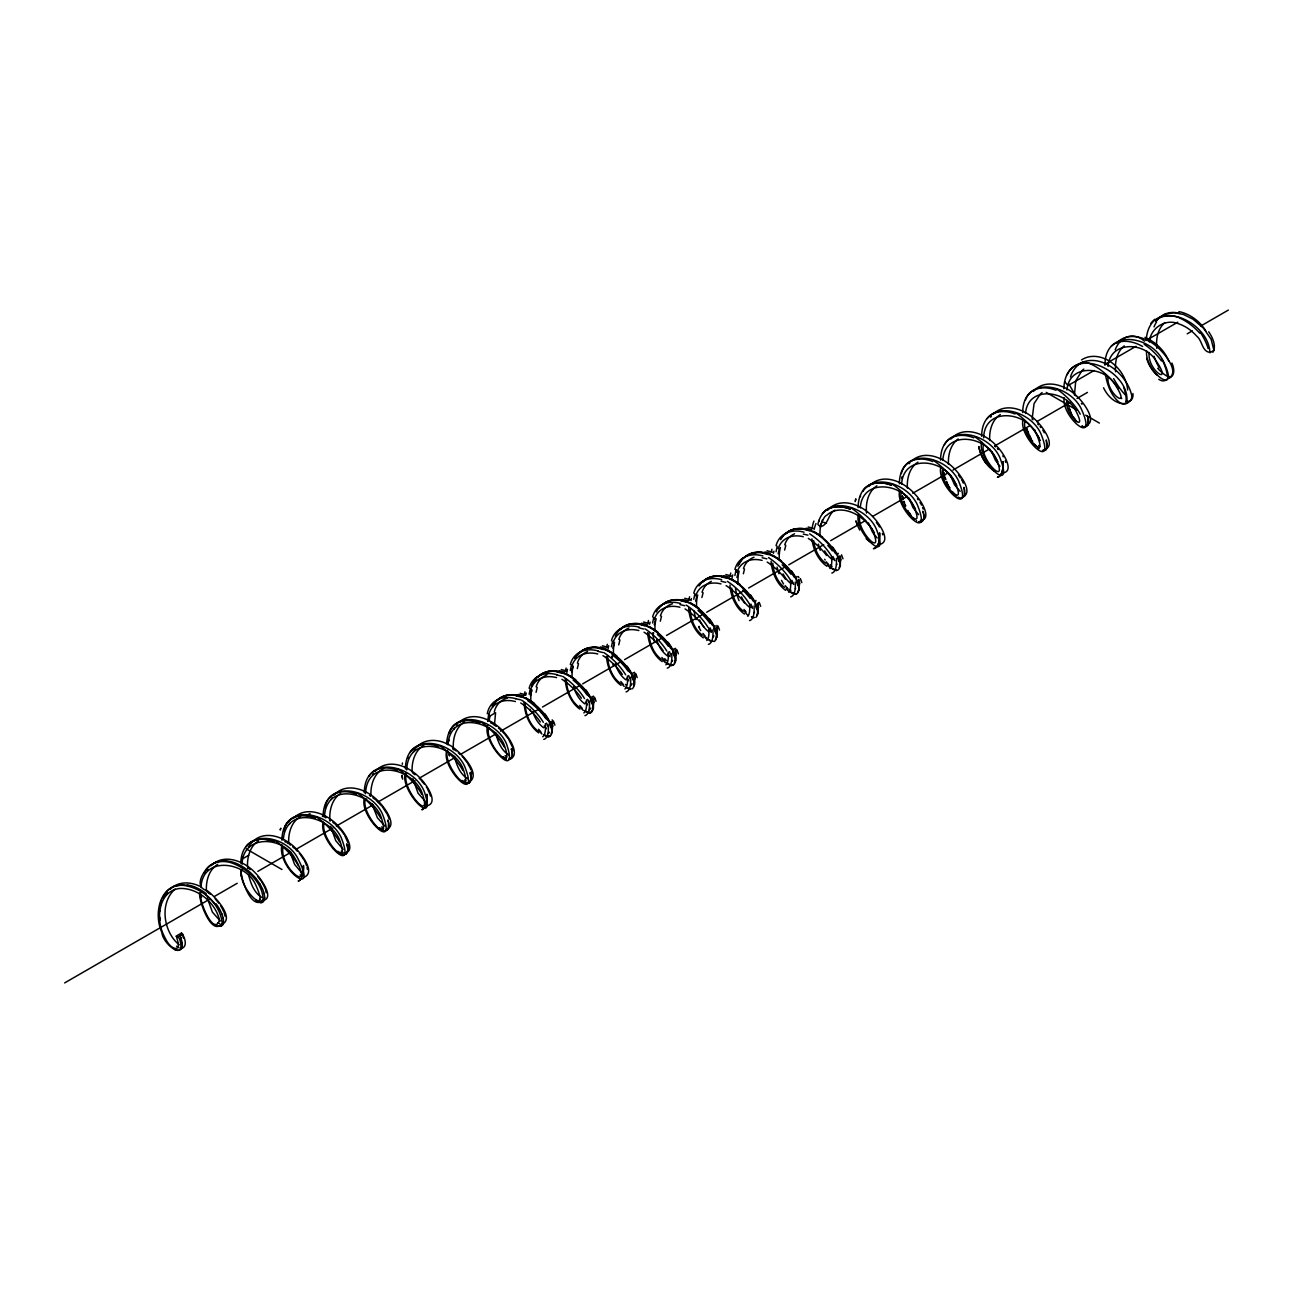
<?xml version="1.0" encoding="UTF-8"?>
<svg xmlns="http://www.w3.org/2000/svg" width="1293" height="1293" viewBox="0 0 1293 1293"><rect width="100%" height="100%" fill="white"/><g stroke="black" fill="none" stroke-linecap="round" stroke-linejoin="round"><path stroke-width="1.5" d="M1104.965 365.192C1104.852 328.39 1149.946 335.226 1162.73 360.068C1182.416 399.084 1144.353 372.643 1146.616 350.936M899.362 483.792C899.718 445.39 946.88 455.071 958.63 481.077C974.647 520.578 936.488 485.344 940.771 467.436M940.544 460.033C940.868 421.615 988.046 431.329 999.748 457.35C1015.684 497.902 976.506 459.969 981.71 442.19M981.629 436.274C982.001 397.872 1029.18 407.602 1040.865 433.624C1056.834 473.157 1018.625 437.826 1022.925 419.934M1022.715 412.532C1022.925 374.905 1069.085 383.439 1081.255 408.847C1099.002 448.041 1061.036 417.283 1064.204 397.662M281.922 840.208C282.343 801.805 329.505 811.632 341.19 837.622C357.094 878.157 317.916 840.062 323.153 822.364M323.088 816.449C323.509 778.047 370.671 787.857 382.356 813.847C398.276 854.366 359.082 816.303 364.335 798.589M364.254 792.69C364.836 753.512 413 764.616 424.152 791.187C438.085 831.577 399.198 789.506 405.388 773.343M405.404 768.931C405.808 730.529 452.986 740.339 464.656 766.329C480.576 806.864 441.382 768.785 446.618 751.088M487.687 721.413L488.673 714.35L489.982 715.966L489.045 721.09M858.099 507.567C858.52 469.181 905.682 478.927 917.4 504.916C933.384 544.418 895.257 509.054 899.572 491.195M1063.816 388.773C1065.497 340.819 1130.341 368.99 1126.866 401.816M1146.18 340.479C1149.138 294.739 1208.632 320.017 1209.876 352.391C1201.698 351.373 1202.668 340.77 1196.542 335.97C1191.742 330.555 1185.649 326.159 1178.747 323.848C1165.704 318.191 1150.366 327.937 1149.364 341.966M240.821 863.142C241.371 828.781 283.571 833.646 297.018 856.92C320.826 901.366 276.476 868.993 281.906 844.636M348.544 847.481L348.48 844.992M221.701 924.576C235.73 918.386 214.638 895.968 207.268 890.715C194.71 887.499 201.498 874.908 207.187 867.975C213.297 861.38 223.301 860.168 231.528 862.867C247.125 868.395 263.336 882.99 263.093 900.591C250.89 910.434 240.918 878.577 240.821 869.688M365.531 793.692C366.679 758.425 410.237 767.153 421.437 791.154C434.836 827.294 400.248 787.728 406.568 773.974M406.681 769.933C407.828 734.666 451.402 743.41 462.587 767.412C475.969 803.567 441.366 763.969 447.685 750.215M242.082 864.225C242.567 834.405 282.375 835.908 294.513 857.566C316.737 896.469 278.334 867.991 283.102 846.608M468.939 782.103C483.679 774.151 456.348 746.869 446.635 743.734C448.703 705.622 495.575 718.035 506.436 743.701C520.352 784.091 481.465 741.988 487.671 725.842M983.65 437.874C984.264 406.81 1025.737 411.206 1036.307 433.785C1050.045 465.06 1020.048 434.189 1025.155 420.678M200.981 887.483C202.274 855.95 244.167 861.186 255.19 883.765C272.968 921.57 235.908 886.804 241.904 869.332M283.28 839.884C285.737 805.571 328.212 815.511 339.105 838.704C352.536 874.1 318.724 836.684 324.284 822.849M324.462 816.125C326.919 781.829 369.362 791.736 380.287 814.929C393.719 850.309 359.923 812.925 365.466 799.09M447.928 744.849C450.368 710.536 492.827 720.476 503.72 743.669C517.135 779.081 483.323 741.665 488.867 727.814M942.791 460.373C944.569 429.971 985.088 435.579 995.529 457.48C1009.946 489.756 978.623 458.465 983.585 444.242M448.833 741.099L449.01 739.871M901.593 484.148C903.435 453.811 943.874 459.306 954.412 481.141C968.942 512.416 938.508 483.63 942.694 469.262M860.265 507.923C862.189 477.586 902.627 483.21 913.149 505.046C927.582 537.193 896.421 505.838 901.383 491.76M1108.085 366.469C1109.669 341.158 1143.093 341.611 1154.924 359.212C1174.917 387.512 1147.133 371.447 1149.089 352.439M529.144 694.293L530.292 688.813M570.294 670.534L571.458 665.055M611.444 646.775L612.607 641.296M652.593 623.016L653.757 617.537M693.759 599.257L694.907 593.778M734.909 575.498L736.056 570.019M776.059 551.739L777.206 546.26M1025.511 413.469C1027.709 385.977 1064.252 389.92 1075.033 409.412C1089.821 436.662 1063.929 414.358 1066.854 400.555M901.69 478.523L901.851 477.521M1066.967 390.05C1068.858 364.06 1103.236 365.854 1114.679 383.989C1132.846 411.562 1106.097 394.09 1108.02 376.958M901.706 478.329L901.964 476.939M530.437 695.602L531.617 690.607M536.062 692.353L537.241 687.359M571.635 671.891L572.815 666.913M577.324 668.61L578.488 663.632M612.914 648.246L614.094 643.316M618.733 644.9L619.913 639.954M654.258 624.697L655.438 619.832M660.303 621.206L661.499 616.341M695.618 601.132L696.798 596.364M701.905 597.511L703.101 592.727M736.913 577.518L738.093 572.783M743.346 573.801L744.526 569.049M778.111 553.808L779.291 549.089M784.625 550.058L785.788 545.339M737.269 572.443L737.64 570.617M258.293 840.919C249.856 846.527 247.06 857.324 247.545 866.94M858.31 514.97C853.962 532.797 892.105 568.274 876.185 528.756C866.455 506.113 824.724 492.859 817.887 524.279C821.508 530.098 822.009 516.78 826.76 515.244C830.752 511.495 836.345 509.749 841.759 510.056C854.123 510.88 864.985 519.01 871.886 528.934C886.222 561.114 855.045 529.58 860.039 515.551M819.988 526.865C828.942 525.103 827.568 514.113 834.922 510.121M289.244 824.433L289.842 823.269M453.843 729.397L454.441 728.234M166.086 895.112L167.508 892.655M207.591 870.706L208.189 869.656M248.692 847.028L250.002 844.862M330.976 799.527L332.301 797.345M413.275 752.009L413.905 750.894M372.756 774.652L373.435 773.586M414.6 749.827L415.328 748.809M990.664 417.219L991.392 416.217M1155.861 321.456L1156.605 320.502M250.745 843.844L251.521 842.874M456.494 725.05L457.269 724.08M909.06 463.751L909.836 462.781M1157.106 319.904L1157.914 319.032M333.804 795.373C346.152 781.166 367.988 789.716 378.72 801.612C384.312 807.026 398.292 825.985 386.074 829.508M374.954 771.614L375.762 770.693M416.104 747.855C423.409 738.804 436.953 738.756 446.635 743.734M827.649 510.25L828.474 509.329M868.767 486.507L870.448 484.746M1033.398 391.456C1045.746 377.265 1067.582 385.799 1078.33 397.678C1083.922 403.093 1097.919 422.035 1085.7 425.575M950.969 439.022C963.835 424.476 986.236 433.915 996.935 446.392C1002.285 451.338 1015.587 471.509 1002.673 472.979M1116.215 343.372C1128.256 330.329 1148.766 337.958 1159.433 348.965C1165.543 355.058 1179.733 372.174 1168.71 378.202M199.639 892.865C198.556 900.865 211.907 937.457 222.154 923.234C220.505 903.855 201.918 887.337 182.943 885.317C158.942 884.186 153.608 915.137 161.916 932.512C162.53 944.084 186.952 962.752 179.517 938.653C171.872 931.251 182.895 946.686 176.026 948.626C169.383 947.559 166.167 940.092 163.484 934.677C155.79 918.773 158.36 890.942 179.775 888.453C197.942 887.855 215.414 902.643 219.487 920.05C213.878 937.441 198.007 899.152 200.754 892.994M211.309 865.599C224.045 852.798 244.603 861.332 255.157 872.743C260.103 877.381 276.201 899.427 261.978 900.542M1075.582 366.582L1076.422 365.757M252.329 841.969C265.081 828.958 285.85 837.573 296.436 849.097C301.98 854.883 315.524 872.161 304.356 877.123M293.479 818.21C306.7 804.844 328.05 814.299 338.588 826.405C343.954 831.383 357.256 851.537 344.358 853.073M992.992 414.342C1006.229 401.008 1027.563 410.479 1038.117 422.601C1043.322 427.902 1056.397 446.344 1044.437 449.382M170.482 889.018C178.046 881.228 190.475 881.648 199.623 886.206M1158.189 318.757L1165.252 314.183L1173.802 312.696L1183.515 314.474L1193.1 319.242L1203.557 328.277L1211.121 339.267L1213.965 350.355L1209.86 352.73M1082.063 370.509L1075.76 380.821L1074.435 394.947M1040.477 393.815L1034.061 403.642L1032.267 417.752M376.635 769.836C390.179 757.698 410.463 767.137 420.888 778.919C426.092 784.237 439.167 802.662 427.207 805.749M458.95 722.318C473.933 709.243 495.801 721.138 506.032 734.65C510.929 740.436 520.562 756.567 508.634 759.573M829.33 508.472C842.874 496.334 863.174 505.773 873.583 517.539C878.804 522.873 891.863 541.314 879.903 544.385M911.517 461.019C925.093 448.913 945.361 458.385 955.753 470.183C960.893 475.824 973.564 492.681 962.574 497.078M1164.864 322.539C1157.623 328.842 1155.797 339.235 1156.831 348.367M875.167 487.057C867.684 493.296 865.647 503.801 866.504 513.079M1077.004 365.24C1098.193 350.419 1126.138 372.82 1131.456 394.349C1133.557 400.765 1125.783 405.905 1120.611 403.271C1111.35 396.709 1107.196 385.023 1105.402 374.227M1082.791 369.879L1083.809 369.087M1124.199 345.91C1116.667 352.019 1114.663 362.557 1115.649 371.77M871.353 483.938C885.624 472.721 905.423 482.887 915.654 494.928C920.681 499.825 932.964 519.43 920.357 520.497M298.538 817.79C290.731 823.641 288.21 834.066 288.711 843.375M958.178 438.941C950.387 444.695 947.898 455.088 948.48 464.316M175.137 889.034C159.055 903.047 163.5 932.172 179.161 944.795M1041.253 393.153L1042.077 392.555M340.592 793.417C331.703 799.316 329.068 810.921 329.941 820.974M464.058 722.124C455.168 728.024 452.534 739.644 453.39 749.698M876.007 486.394L876.88 485.796M917.933 462.118C909.496 467.63 906.749 478.523 907.395 488.075M1000.297 414.552C991.828 420.063 989.08 430.989 989.727 440.557M217.693 864.322C208.642 869.898 205.732 881.454 206.444 891.475M299.443 817.16L300.396 816.578M423.829 745.318C414.665 750.635 411.546 762.11 412.128 772.099M248.676 855.287L243.068 858.536L241.759 856.903M489.982 715.966L495.591 712.734L494.476 724.565M1094.104 370.509L1067.953 385.605L1064.818 381.726M1104.561 364.481L1135.933 346.362M1146.406 340.318L1177.778 322.199M1187.2 333.836L1192.34 330.863M1200.922 325.917L1228.35 310.078M64.65 982.922L209.321 899.395M214.557 896.372L237.217 883.281M257.792 871.401L290.973 852.249M296.226 849.226L332.899 828.053M336.39 826.033L373.079 804.86M378.316 801.822L414.988 780.649M420.225 777.626L455.168 757.456M460.405 754.433L495.332 734.262M500.569 731.24L539.003 709.049M542.494 707.045L579.167 685.856M582.674 683.852L619.347 662.663M624.584 659.64L661.273 638.467M666.509 635.445L701.436 615.274M706.673 612.252L743.362 591.079M748.599 588.04L783.526 567.886M788.762 564.847L823.706 544.676M830.688 540.652L865.615 520.481M872.613 516.457L907.541 496.286M912.777 493.263L947.721 473.093M952.957 470.07L989.63 448.881M994.867 445.859L1029.81 425.688M1036.792 421.663L1069.974 402.495M1076.972 398.47L1087.445 392.409M175.896 936.294L181.505 933.045C184.867 936.552 188.196 947.543 181.036 948.415M178.676 936.633L182.782 934.257M383.649 768.559C373.806 773.521 370.331 785.546 370.978 795.858M308.979 813.927L310.142 813.847M508.585 759.573C513.774 759.136 512.513 752.187 511.301 748.809L511.85 750.7M222.558 924.689L222.719 924.705A32.05 9.811 63.1 0 1 220.796 926.241M1083.647 426.771C1089.579 428.048 1089.078 419.627 1087.445 416.168L1088.011 418.205M510.121 758.328C513.176 758.684 512.303 753.641 512.044 751.605M384.603 830.785L388.223 829.088L388.563 822.752M1084.019 426.852L1087.833 425.138L1088.189 418.98M384.425 830.752C390.082 831.48 389.338 823.463 387.852 820.085L388.417 822.106M803.292 534.074L807.963 535.157M762.159 557.736L766.846 558.835M721.041 581.236L725.761 582.367M679.956 604.558L684.74 605.722M638.887 627.848L643.736 629.028M597.786 651.284L602.683 652.496M556.653 674.898L561.566 676.11M515.519 698.624L520.433 699.836M918.596 521.677C924.786 523.6 924.624 514.776 922.83 511.204L923.412 513.24M808.173 526.994L813.491 528.417M806.121 528.174L811.438 529.613M804.068 529.37L809.386 530.793M767.024 550.753L772.341 552.176M764.971 551.933L770.289 553.372M762.902 553.129L768.22 554.552M725.874 574.512L731.191 575.935M723.821 575.692L729.139 577.131M721.753 576.888L727.07 578.31M684.724 598.271L690.042 599.693M682.656 599.451L687.973 600.889M680.603 600.647L685.92 602.069M643.558 622.03L648.892 623.468M641.506 623.21L646.823 624.648M639.453 624.406L644.771 625.844M602.409 645.789L607.726 647.227M600.356 646.969L605.674 648.407M598.303 648.165L603.621 649.603M561.259 669.548L566.576 670.986M559.206 670.728L564.524 672.166M557.138 671.924L562.471 673.362M520.109 693.307L525.427 694.745M518.057 694.486L523.374 695.925M515.988 695.682L521.305 697.121M342.451 854.301C347.203 856.208 348.706 849.857 347.413 846.511M919 521.79C923.461 523.18 924.737 517.184 923.574 514.016M342.871 854.431C348.787 855.724 348.35 847.319 346.702 843.844L347.267 845.864M823.512 522.307L826.502 523.115M959.325 497.757L960.149 498.031L958 497.094M1083.065 426.577L1081.837 426.027L1082.774 426.48M383.455 830.494L379.512 827.973M322.313 816.142L323.525 816.659M383.181 830.381L379.609 828.07M339.316 852.523L342.031 854.14M261.849 897.455C253.978 892.72 250.6 883.135 248.531 874.634M508.844 754.934C501.054 750.36 497.708 740.97 495.575 732.646M467.662 778.709C459.872 774.119 456.526 764.729 454.393 756.405M220.343 921.052L212.424 912.147L207.268 897.875M179.016 947.785L176.559 946.217M506.323 758.975L503.446 757.1M341.708 854.01L339.138 852.378M506.209 758.91L503.074 756.793M324.737 817.208L325.933 817.822M219.81 923.849L217.967 922.652M490.548 722.787L491.728 723.433M284.783 841.565L285.979 842.212M384.829 825.985L377.427 817.855L372.061 803.923M425.963 802.226L418.011 793.126L412.952 778.839M1046.296 392.409L1077.117 410.22M1085.684 415.166L1099.389 423.07M246.252 848.903L281.939 869.494M916.592 520.691L916.381 520.562M343.13 852.507L341.174 851.198M260.604 899.896L259.586 899.233M492.892 724.112L496.302 726.375M369.426 795.405L370.574 796.132M287.143 842.891L288.291 843.618M343.178 849.436L335.744 840.644L330.669 826.356M302.045 873.195L294.61 864.403L289.81 851.44M452.873 748.615L456.219 750.974M329.44 819.859L330.572 820.619M465.949 780.859L464.623 779.921M383.617 828.393L381.629 826.89M301.35 875.894L300.041 874.957M248.482 868.266L247.626 868.233M207.397 892.073L208.448 892.833M412.855 773.133L415.053 774.749M289.422 844.361L290.537 845.153M248.838 868.508L250.228 869.543M960.149 491.34L954.493 484.713L950.484 475.485M506.468 756.664L505.127 755.597M372.82 797.668L374.97 799.333M208.803 893.091L210.161 894.158M1032.008 419.029L1033.026 419.805M332.786 822.219L334.887 823.948M1038.909 448.623L1037.956 447.831L1038.732 448.477M918.644 514.695L912.955 507.567L909.092 498.047M956.432 495.995L952.715 492.245M498.451 728.04L500.504 729.802M292.687 846.818L294.739 848.596M338.831 852.152L337.877 851.295M877.187 538.001L872.5 532.166L868.46 522.954M458.32 752.704L460.308 754.514M376.004 800.222L381.58 805.862M913.036 517.685L914.604 519.188M1040.025 446.764L1038.651 445.455M335.889 824.837L341.271 830.575M994.737 446.037L995.642 446.909M832.062 566.512L830.235 564.669M830.009 567.708L827.261 564.782M790.007 589.398L790.912 590.271M788.859 591.467L786.112 588.541M747.71 615.226L744.962 612.3M706.544 638.984L703.812 636.059M665.394 662.743L662.646 659.818M625.392 684.433L626.297 685.306M624.244 686.502L621.497 683.577M583.095 710.261L580.347 707.336M541.945 734.02L539.197 731.095M1121.742 398.583L1120.853 397.694M955.155 494.896L952.327 491.744M999.99 466.385L995.303 460.082L991.763 451.726M419.142 778.289L420.08 779.226M295.725 849.517L297.584 851.392M546.535 728.686L544.191 725.987M540.927 731.935L538.583 729.236M502.427 731.66L504.222 733.584M587.701 704.847L585.373 702.147M582.044 708.111L579.717 705.412M623.113 684.191L620.818 681.508M1037.649 423.975L1038.489 424.847M628.899 680.861L626.588 678.178M666.541 660.675L664.715 658.638M664.133 660.141L661.887 657.49M215.139 898.78L218.792 903.112M670.113 656.699L667.867 654.032M1035.515 445.309L1036.485 446.408M705.121 636.043L702.939 633.425M711.344 632.439L709.178 629.82M746.142 612.042L744.008 609.439M462.167 756.405L463.039 757.359M421.001 780.164L424.298 784.075M752.558 608.324L750.425 605.738M834.89 560.612L832.789 558.043M828.377 564.378L826.275 561.808M793.74 584.42L791.623 581.834M787.243 588.153L785.142 585.584M997.372 448.671L998.18 449.56M1036 445.875L1034.626 444.226M257.889 876.783L260.362 879.903M1076.665 421.55L1074.435 418.593M505.062 734.553L508.068 738.497M1081.352 403.4L1082.015 404.224M463.896 758.344L466.886 762.272M299.313 853.332L300.121 854.317M1040.041 426.625L1040.784 427.53M1075.776 420.467L1076.471 421.324M1040.348 440.574L1035.273 431.571M382.389 806.832L386.914 813.669M876.379 522.469L877.737 524.295M917.416 498.839L918.111 499.744M958.452 475.21L959.147 476.131M911.08 515.39L909.157 512.626L909.642 513.369M342.031 831.561L344.1 834.518M300.881 855.303L304.13 860.201M1075.21 419.708L1074.257 418.334M260.588 880.226L261.234 881.147M959.81 477.036L960.424 477.941M1042.74 430.197L1043.322 431.07M878.367 525.2L879.499 526.994M220.537 905.601L221.491 907.153M261.849 882.085L262.786 883.62M1073.319 416.863L1073.772 417.607L1073.109 416.524M1032.153 440.622L1032.622 441.366L1031.959 440.283M508.715 739.467L512.351 746.853M467.533 763.258L469.698 767.088M426.367 787.033L426.965 788.003M919.986 502.46L920.535 503.349M949.854 488.14L948.949 486.572M344.714 835.488L347.979 842.713M1043.855 431.943L1044.356 432.799M1068.826 383.924L1075.679 395.803M1002.818 455.879L1003.32 456.768M949.014 486.701L949.66 487.8M907.864 510.46L908.494 511.559M961.556 479.719L962.057 480.592M221.669 907.444L222.784 909.561M263.125 884.234L264.192 886.319M427.53 788.972L429.696 793.546M1071.849 414.277L1072.398 415.295M1030.699 438.036L1031.248 439.054M921.036 504.222L921.489 505.094M1030.376 437.406L1030.812 438.246M948.496 485.764L947.656 484.067M304.647 861.154L305.552 863.013M947.801 484.358L948.399 485.554M962.509 481.449L963.317 483.129M181.505 933.045L182.572 935.389M832.983 556.507L834.373 559.74M798.363 576.549L798.896 577.664M791.882 580.282L793.272 583.531M750.926 604.073L752.316 607.338M1071.25 413.081L1070.669 411.853L1071.105 412.79M1029.147 434.771L1030.101 436.84M387.383 814.606L388.207 816.433M1029.551 435.66L1029.955 436.549M710.148 627.897L711.538 631.226M223.075 910.143L223.915 912.131M675.382 648.31L676.384 650.621M669.467 651.72L670.841 655.131M634.394 672.231L635.784 675.706M628.657 675.544L630.047 679.019M593.325 696.07L593.859 697.283M587.668 699.319L589.075 702.826M552.192 719.845L553.598 723.369M546.567 723.094L547.973 726.601M947.236 483.194L946.444 481.368M946.654 481.869L947.219 483.129M264.467 886.901L265.243 888.857M470.135 768.01L470.862 769.788M905.294 505.127L905.682 506.048M716.855 625.473L717.712 627.655M1070.119 410.592L1069.085 407.942M904.971 504.318L905.504 505.628M841.549 554.826L842.971 558.818M839.496 556.022L840.919 560.014M837.444 557.202L838.85 561.194M800.399 578.601L801.822 582.577M798.347 579.781L799.753 583.773M796.278 580.977L797.7 584.953M759.25 602.36L760.672 606.336M757.181 603.54L758.603 607.532M755.128 604.736L756.55 608.712M718.1 626.119L719.506 630.095M716.031 627.299L717.453 631.291M713.978 628.495L715.401 632.471M676.934 649.878L678.356 653.854M674.881 651.058L676.304 655.05M672.829 652.254L674.251 656.23M635.784 673.637L637.207 677.613M633.732 674.817L635.154 678.809M631.679 676.013L633.085 679.989M594.635 697.396L596.057 701.372M592.582 698.576L593.988 702.568M590.513 699.772L591.935 703.748M553.485 721.155L554.907 725.147M551.432 722.334L552.838 726.327M549.363 723.53L550.786 727.523M1069.909 410.091L1069.182 408.216M1027.676 431.022L1028.759 433.85M305.94 863.918L306.586 865.647M922.636 507.567L923.186 509.103M1027.919 431.7L1028.436 433.042M758.296 602.619L758.684 603.653M945.716 479.493L945.038 477.553M904.567 503.252L903.888 501.312M388.546 817.305L389.096 818.97M945.151 477.86L945.619 479.234M903.985 501.619L904.47 502.993M1034.529 429.454L1034.885 430.521M594.327 698.446L594.715 699.578M182.976 936.488L183.477 938.055M1005.243 460.874L1005.712 462.361M224.303 913.197L225.014 916.155M1068.163 405.194L1068.6 406.584M1027.014 428.953L1027.45 430.343M1027.03 429.05L1027.353 430.036M429.987 794.403L430.456 796.019M944.698 476.471L943.648 472.511M265.679 890.166L266.229 892.784M944.44 475.565L943.583 472.187M903.274 499.324L902.498 496.27M512.594 747.677L513.176 750.635M471.412 771.452L471.913 773.731M903.144 498.823L902.433 495.946M964.562 489.481L963.98 487.445L964.659 495.752L961.313 498.225L964.594 495.93L964.723 490.257M882.392 533.476L882.715 534.833M470.733 774.588L470.151 772.567L471.169 779.146L469.407 782.831L465.916 783.025L461.811 780.455L465.771 782.976L469.262 782.911L471.072 779.905L470.862 775.234M1067.113 401.234L1067.355 402.252M1067.032 400.911L1067.371 402.349M307.055 867.264L307.427 869.429M942.872 468.325L943.276 470.717M449.188 754.352L449.447 755.823M943.033 469.375L943.227 470.426M449.204 754.482L449.398 755.532M901.722 492.083L901.884 493.134M901.641 491.518L901.867 493.005M366.485 798.832L366.598 799.898M241.015 875.943A32.05 19.767 81.8 0 1 240.902 875.409M256.58 900.688A32.05 12.397 74.3 0 1 256.111 900.348M259.909 902.352A32.05 11.087 70.6 0 1 256.661 900.849M262.511 902.191A32.05 10.182 66.3 0 1 260.006 902.449A32.05 10.182 66.4 0 0 262.511 902.191A32.05 9.746 61.9 0 0 264.111 900.413A32.05 9.778 57.4 0 0 264.629 897.374M264.047 893.415A32.05 10.296 53 0 1 264.645 897.536M262.414 888.808A32.05 11.265 48.8 0 1 264.111 893.625M259.731 883.765A32.05 12.639 45.1 0 1 262.511 889.002M256.014 878.545A32.05 14.304 42.1 0 1 259.828 883.911M256.095 878.626A32.05 16.179 39.8 0 0 251.327 873.454A32.05 18.15 38.5 0 0 245.832 868.831A32.05 20.106 38.3 0 0 239.706 864.985A32.05 21.884 39.5 0 0 233.193 862.286A32.05 23.403 42.3 0 0 226.614 860.944M220.263 861.138A32.05 24.567 46.7 0 1 226.566 860.863A32.05 24.551 46.7 0 0 220.263 861.138A32.05 25.31 52.7 0 0 214.428 862.948A32.05 25.569 59.7 0 0 209.418 866.375M205.781 870.658A32.05 25.343 66.6 0 1 209.369 866.294M204.375 873.001A32.05 24.648 72.8 0 1 205.037 871.757M201.53 897.504A32.05 20.268 81.7 0 1 201.385 896.663M216.044 924.948A32.05 11.395 71.6 0 0 217.935 925.853A32.05 10.376 67.5 0 0 220.764 926.16M223.447 922.038A32.05 9.714 58.6 0 1 222.638 924.867M223.156 918.289A32.05 10.118 54.1 0 1 223.447 922.184M221.798 913.828A32.05 10.974 49.9 0 1 223.204 918.499M219.39 908.882A32.05 12.251 46.1 0 1 221.879 914.038M215.931 903.678A32.05 13.851 42.8 0 1 219.487 909.044M205.635 894.481A32.05 15.678 40.3 0 1 214.945 903.985M200.205 889.665A32.05 19.605 38.2 0 1 206.217 893.705M193.772 886.626A32.05 21.431 39 0 1 200.205 889.616M187.178 884.897A32.05 23.032 41.4 0 1 193.772 886.578M174.894 886.335A32.05 24.292 45.4 0 1 187.226 885.414M169.48 889.083A32.05 25.553 57.8 0 1 174.733 885.996M169.48 888.986A32.05 25.456 64.9 0 0 165.213 893.592A32.05 24.874 71.3 0 0 162.74 897.843A32.05 24.89 71.3 0 1 165.148 893.511M160.3 905.908A32.05 23.856 76.3 0 1 161.77 900.041M159.718 911.42A32.05 22.45 79.7 0 1 159.75 910.563M160.17 920.002A32.05 20.769 81.5 0 1 159.831 917.254M178.014 950.29A32.05 11.734 72.6 0 1 174.458 949.45M181.117 949.03A32.05 9.908 64.2 0 1 179.307 950.048M181.101 949.127A32.05 9.697 59.8 0 0 182.184 946.621A32.05 9.956 55.3 0 0 182.184 943.114M181.101 938.831A32.05 10.7 51 0 1 182.216 943.308M1057.076 389.258A32.05 12.219 46.1 0 1 1080.237 414.148M1025.543 399.828A32.05 23.436 42.3 0 1 1056.074 390.276M1015.926 413.017A32.05 12.219 46.1 0 1 1039.071 437.907M987.109 418.673A32.05 23.516 42.5 0 1 1015.07 414.002M992.006 469.375A32.05 22.967 78.8 0 0 994.511 471.056A32.05 23.048 78.6 0 1 978.753 446.715M985.735 462.862A32.05 22.967 78.8 0 1 978.785 446.538M997.598 477.214A32.05 11.75 72.7 0 0 1003.061 461.553A32.05 11.831 72.9 0 1 997.436 477.262M974.76 436.775A32.05 12.219 46.1 0 1 997.921 461.666M944.456 444.679A32.05 23.436 42.3 0 1 973.774 437.794M933.611 460.534A32.05 12.219 46.1 0 1 956.772 485.425M901.366 473.642A32.05 23.516 42.5 0 1 932.754 461.52M892.461 484.293A32.05 12.219 46.1 0 1 915.622 509.183M862.867 491.033A32.05 23.516 42.5 0 1 891.475 485.231A32.05 23.436 42.3 0 0 862.641 491.372M860.33 496.803A32.05 23.436 42.3 0 1 860.605 495.833M859.7 530.049A32.05 22.967 78.8 0 1 856.257 521.596M855.433 500.714A32.05 22.967 78.8 0 1 855.853 499.017M851.311 508.052A32.05 12.219 46.1 0 1 874.472 532.942M818.776 521.014A32.05 23.516 42.5 0 1 818.954 520.319M822.364 513.596A32.05 23.516 42.5 0 1 850.244 509.248M818.954 521.58A32.05 23.436 42.3 0 1 819.18 520.562M823.172 512.885A32.05 23.436 42.3 0 1 850.309 509.07M820.231 550.301A32.05 19.427 81.8 0 1 818.404 544.111M825.176 560.031A32.05 15.322 79.3 0 1 824.708 559.255M836.151 570.116A32.05 11.831 72.9 0 1 830.494 567.53M836.215 569.971A32.034 11.071 70.5 0 1 832.401 568.37M840.094 565.429A32.05 9.908 64.2 0 1 837.476 570.245M839.157 558.641A32.05 10.037 54.7 0 1 840.337 566.075M838.074 557.008A32.05 10.037 54.6 0 1 839.949 565.704M832.11 547.246A32.05 12.219 46.1 0 1 838.171 557.622M832.773 547.295A32.034 13.14 44.1 0 1 837.832 555.44M832.304 547.586A32.05 15.823 40.1 0 0 822.396 537.597A32.05 19.961 38.2 0 0 809.741 530.583M811.422 530.776A32.05 19.928 38.2 0 1 822.671 537.177M796.262 528.966A32.05 23.436 42.3 0 1 809.612 530.356M796.149 528.724A32.034 24.179 44.9 0 1 806.169 528.999M780.665 539.65A32.05 25.23 68.2 0 1 784.124 534.785M778.968 573.72A32.05 19.411 81.8 0 1 777.093 567.077M787.954 588.848A32.05 15.322 79.3 0 1 786.968 587.765M791.235 592.129A32.034 11.071 70.5 0 0 796.116 593.697A32.05 11.831 72.9 0 1 790.395 592.113M798.945 589.188A32.05 9.908 64.2 0 1 796.326 594.004M798.007 582.4A32.05 10.037 54.7 0 1 799.187 589.834M796.924 580.767A32.05 10.037 54.6 0 1 798.799 589.463M790.96 571.005A32.05 12.219 46.1 0 1 797.005 581.381M791.607 571.053A32.034 13.14 44.1 0 1 796.682 579.199M781.231 561.372A32.05 15.823 40.1 0 1 791.154 571.344M770.272 554.552A32.05 19.928 38.2 0 1 781.505 560.936M768.592 554.341A32.05 19.961 38.2 0 1 781.263 561.291M755.112 552.725A32.05 23.436 42.3 0 1 768.446 554.115M744.267 557.509A32.05 25.359 53.6 0 1 754.95 552.483A32.034 24.179 44.9 0 1 765.02 552.757M743.62 558.107A32.05 25.359 53.5 0 1 754.95 552.483M739.111 564.184A32.05 25.23 68.2 0 1 743.54 557.962M737.867 566.253A32.05 25.23 68.3 0 1 743.443 557.8M736.089 570.795A32.05 23.048 78.6 0 1 736.347 569.777M739.095 600.679A32.05 19.427 81.8 0 1 735.458 588.396M754.627 617.488A32.034 11.071 70.5 0 1 751.443 616.713M757.795 612.947A32.05 9.908 64.2 0 1 755.985 617.262M756.858 606.158A32.05 10.037 54.7 0 1 758.021 613.593M755.775 604.526A32.05 10.037 54.6 0 1 757.633 613.221M749.811 594.764A32.05 12.219 46.1 0 1 755.855 605.14M750.457 594.812A32.034 13.14 44.1 0 1 755.516 602.958M750.005 595.103A32.05 15.823 40.1 0 0 740.081 585.131A32.05 19.961 38.2 0 0 727.426 578.1M729.123 578.31A32.05 19.928 38.2 0 1 740.356 584.695M713.962 576.484A32.05 23.436 42.3 0 1 727.296 577.874M713.801 576.242A32.05 25.359 53.6 0 0 702.471 581.866A32.05 25.359 53.5 0 1 713.801 576.242A32.034 24.179 44.9 0 1 723.87 576.516M699.238 585.664A32.05 25.23 68.2 0 1 702.39 581.721M698.883 585.761A32.05 25.23 68.3 0 1 702.293 581.559M696.087 619.573A32.05 19.427 81.8 0 1 694.131 611.056M699.448 627.202A32.05 15.322 79.3 0 1 699.028 626.313M706.625 637.853A32.05 15.306 79.3 0 1 706.075 637.384M700.693 630.596A32.05 15.306 79.3 0 1 698.737 626.895M713.477 641.247A32.034 11.071 70.5 0 1 713.122 641.263M710.73 640.681A32.034 11.071 70.5 0 1 708.936 639.647M716.629 636.706A32.05 9.908 64.2 0 1 714.027 641.538M715.708 629.917A32.05 10.037 54.7 0 1 716.872 637.368M714.609 628.285A32.05 10.037 54.6 0 1 716.484 636.98M708.661 618.523A32.05 12.219 46.1 0 1 714.706 628.899M709.307 618.571A32.034 13.14 44.1 0 1 714.366 626.717M698.931 608.89A32.05 15.823 40.1 0 1 708.839 618.862M687.957 602.069A32.05 19.928 38.2 0 1 699.206 608.453M686.276 601.859A32.05 19.961 38.2 0 1 698.963 608.809M672.813 600.243A32.05 23.436 42.3 0 1 686.147 601.633M672.683 600A32.034 24.179 44.9 0 1 682.72 600.275M659.058 608.001A32.05 25.23 68.2 0 1 661.24 605.48M656.343 611.993A32.05 25.23 68.3 0 1 661.143 605.318M653.579 633.683A32.034 22.11 80.2 0 1 653.45 632.633M654.614 642.298A32.05 19.427 81.8 0 1 652.836 633.732M653.191 633.715A32.05 23.048 78.6 0 1 653.046 632.584M672.667 664.974A32.034 11.071 70.5 0 1 667.786 663.406M675.479 660.464A32.05 9.908 64.2 0 1 672.877 665.297M672.651 665.006A32.05 11.831 72.9 0 1 666.412 663.002M674.542 653.676A32.05 10.037 54.7 0 1 675.722 661.127M673.459 652.044A32.05 10.037 54.6 0 1 675.334 660.739M667.511 642.282A32.05 12.219 46.1 0 1 673.556 652.658M668.158 642.33A32.034 13.14 44.1 0 1 673.217 650.492M667.689 642.621A32.05 15.823 40.1 0 0 657.781 632.649A32.05 19.961 38.2 0 0 645.126 625.618M646.807 625.828A32.05 19.928 38.2 0 1 658.056 632.229M631.663 624.018A32.05 23.436 42.3 0 1 644.997 625.392M631.485 623.759A32.05 25.359 53.6 0 0 620.171 629.384A32.05 25.359 53.5 0 1 631.485 623.759A32.034 24.179 44.9 0 1 641.57 624.034M615.258 636.269A32.05 25.23 68.2 0 1 620.09 629.238M617.084 632.503A32.05 25.23 68.3 0 1 619.977 629.077M612.429 657.442A32.034 22.11 80.2 0 1 612.3 656.391M612.042 657.474A32.05 23.048 78.6 0 1 611.896 656.343M630.451 688.765A32.034 11.071 70.5 0 1 627.541 687.747M634.33 684.223A32.05 9.908 64.2 0 1 632.018 688.91M633.392 677.435A32.05 10.037 54.7 0 1 634.572 684.886M632.309 675.803A32.05 10.037 54.6 0 1 634.184 684.498M626.345 666.04A32.05 12.219 46.1 0 1 632.406 676.417M627.008 666.089A32.034 13.14 44.1 0 1 632.067 674.251M626.539 666.38A32.05 15.823 40.1 0 0 616.632 656.408A32.05 19.961 38.2 0 0 603.976 649.377M605.657 649.587A32.05 19.928 38.2 0 1 616.906 655.987M590.497 647.777A32.05 23.436 42.3 0 1 603.847 649.151M590.335 647.518A32.05 25.359 53.6 0 0 579.022 653.143A32.05 25.359 53.5 0 1 590.335 647.518A32.05 24.179 44.9 0 1 600.421 647.793M574.9 658.444A32.05 25.23 68.2 0 1 578.359 653.595M585.487 710.924A32.05 11.071 70.5 0 0 590.351 712.491A32.05 11.831 72.9 0 1 584.097 710.52M593.18 707.982A32.05 9.908 64.2 0 1 590.562 712.815M592.242 701.194A32.05 10.037 54.7 0 1 593.422 708.645M591.16 699.561A32.05 10.037 54.6 0 1 593.034 708.257M585.196 689.799A32.05 12.219 46.1 0 1 591.24 700.176M585.858 689.848A32.05 13.14 44.1 0 1 590.917 698.01M575.466 680.166A32.05 15.823 40.1 0 1 585.39 690.139M564.508 673.346A32.05 19.928 38.2 0 1 575.741 679.746M562.827 673.136A32.05 19.961 38.2 0 1 575.498 680.086M549.347 671.536A32.05 23.436 42.3 0 1 562.681 672.91M549.234 671.277A32.05 24.179 44.9 0 1 559.255 671.552M532.263 685.468A32.05 25.23 68.2 0 1 537.775 676.756M531.746 685.985A32.05 25.23 68.3 0 1 537.678 676.595M530.421 710.778A32.05 19.411 81.8 0 1 530.114 709.356M544.321 734.683A32.05 11.071 70.5 0 0 549.202 736.25A32.05 11.831 72.9 0 1 543.981 735.022M552.03 731.741A32.05 9.908 64.2 0 1 549.412 736.574M551.093 724.953A32.05 10.037 54.7 0 1 552.273 732.404M550.01 723.32A32.05 10.037 54.6 0 1 551.869 732.016M544.046 713.558A32.05 12.219 46.1 0 1 550.091 723.935M544.692 713.607A32.05 13.14 44.1 0 1 549.751 721.769M544.24 713.898A32.05 15.823 40.1 0 0 534.316 703.925A32.05 19.961 38.2 0 0 521.661 696.895M523.358 697.105A32.05 19.928 38.2 0 1 534.591 703.505M508.197 695.295A32.05 23.436 42.3 0 1 521.532 696.668M508.036 695.036A32.05 25.359 53.5 0 0 497.304 700.111A32.05 25.359 53.6 0 1 508.036 695.036A32.05 24.179 44.9 0 1 518.105 695.311M492.164 706.188A32.05 25.23 68.3 0 1 496.577 700.321M480.931 721.898A32.05 12.219 46.1 0 1 504.092 746.772M449.043 733.616A32.05 23.516 42.5 0 1 479.945 722.819A32.05 23.436 42.3 0 0 449.075 733.422M439.782 745.657A32.05 12.219 46.1 0 1 462.942 770.531M407.651 758.167A32.05 23.436 42.3 0 1 407.925 757.181M409.962 752.72A32.05 23.436 42.3 0 1 438.796 746.675M402.656 779.162A32.05 22.967 78.8 0 1 402.058 775.267A32.05 23.048 78.6 0 0 402.349 777.966M398.632 769.416A32.05 12.219 46.1 0 1 421.793 794.29M369.038 776.139A32.05 23.516 42.5 0 1 397.775 770.402M357.482 793.175A32.05 12.219 46.1 0 1 380.627 818.049M324.963 807.721A32.05 23.516 42.5 0 1 356.626 794.161M316.316 816.934A32.05 12.219 46.1 0 1 339.477 841.808M284.88 827.31A32.05 23.516 42.5 0 1 315.347 817.871M283.797 831.48A32.05 23.436 42.3 0 1 315.33 817.952M280.209 830.009A32.05 22.967 78.8 0 1 280.775 828.441M280.306 829.492A32.05 23.048 78.6 0 1 280.71 828.393M302.287 876.363A32.05 11.75 72.7 0 0 303.451 865.47A32.05 11.831 72.9 0 1 298.23 881.066M301.043 878.884A32.05 11.75 72.7 0 1 298.538 880.953M275.167 840.692A32.05 12.219 46.1 0 1 298.327 865.567M246.349 846.349A32.05 23.516 42.5 0 1 274.197 841.614A32.05 23.436 42.3 0 0 245.88 846.98M826.841 566.221A32.05 23.112 78.5 0 1 811.939 538.874M812.02 528.853A32.05 23.112 78.5 0 1 813.927 521.079M836.329 558.528A32.05 11.071 70.5 0 1 831.835 573.074M809.644 533.815A32.05 13.14 44.1 0 1 831.415 555.99M776.059 545.694A32.05 24.179 44.9 0 1 804.036 532.183M785.627 590.319A32.05 22.11 80.2 0 1 771.081 561.34M771.468 551.529A32.05 22.11 80.2 0 1 771.905 549.25M795.179 582.286A32.05 11.071 70.5 0 1 790.686 596.833M768.495 557.574A32.05 13.14 44.1 0 1 790.249 579.749M734.909 569.453A32.05 24.179 44.9 0 1 762.886 555.942M744.461 614.078A32.05 22.11 80.2 0 1 729.915 585.099M730.141 576.468A32.05 22.11 80.2 0 1 730.739 573.009M754.029 606.045A32.05 11.071 70.5 0 1 749.536 620.592M727.345 581.333A32.05 13.14 44.1 0 1 749.1 603.508M693.759 593.212A32.05 24.179 44.9 0 1 721.72 579.7M703.311 637.837A32.05 22.11 80.2 0 1 688.7 607.597M688.991 600.227A32.05 22.11 80.2 0 1 689.589 596.768M712.879 629.804A32.05 11.071 70.5 0 1 708.386 644.35M686.195 605.092A32.05 13.14 44.1 0 1 707.95 627.267M652.609 616.971A32.05 24.179 44.9 0 1 680.571 603.459M662.161 661.596A32.05 22.11 80.2 0 1 647.615 632.616M647.841 623.986A32.05 22.11 80.2 0 1 648.439 620.527M671.73 653.563A32.05 11.071 70.5 0 1 667.236 668.125M645.045 628.851A32.05 13.14 44.1 0 1 666.8 651.025M611.46 640.73A32.05 24.179 44.9 0 1 639.421 627.218M621.012 685.355A32.05 22.11 80.2 0 1 606.465 656.375M606.692 647.745A32.05 22.11 80.2 0 1 607.29 644.286M630.58 677.322A32.05 11.071 70.5 0 1 626.071 691.884M603.879 652.609A32.05 13.14 44.1 0 1 625.65 674.784M570.31 664.489A32.05 24.179 44.9 0 1 598.271 650.977M579.862 709.114A32.05 22.11 80.2 0 1 565.235 678.873M565.526 671.503A32.05 22.11 80.2 0 1 566.14 668.045M589.414 701.081A32.05 11.071 70.5 0 1 584.921 715.643M562.73 676.368A32.05 13.14 44.1 0 1 584.501 698.543M529.144 688.248A32.05 24.179 44.9 0 1 557.121 674.736M538.696 732.872A32.05 22.11 80.2 0 1 524.085 702.632M524.376 695.262A32.05 22.11 80.2 0 1 524.974 691.803M548.264 724.84A32.05 11.071 70.5 0 1 543.771 739.402M521.58 700.127A32.05 13.14 44.1 0 1 543.335 722.302M487.283 713.752A32.05 24.179 44.9 0 1 515.923 698.753M825.774 563.247A27.961 20.672 82.4 0 1 813.669 540.619M814.186 529.435A27.961 20.672 82.4 0 1 816.012 523.552M831.577 556.475A27.961 8.421 72.1 0 1 830.025 568.597M808.319 538.405A27.961 10.522 41.6 0 1 826.502 555.457M778.241 548.571A27.961 21.771 41.4 0 1 803.244 536.708M784.56 587.361A27.977 19.67 84.3 0 1 772.794 563.215M773.44 553.259A27.977 19.67 84.3 0 1 773.925 551.222M790.476 580.266A27.993 8.453 72.1 0 1 788.892 592.42M767.185 562.083A28.01 10.554 41.7 0 1 785.417 579.216M737.026 572.266A28.042 21.819 41.5 0 1 762.11 560.386M743.443 611.217A28.09 19.751 84.1 0 1 731.693 588.073M732.048 578.036A28.09 19.751 84.1 0 1 732.727 574.932M749.536 604.122A28.139 8.566 72.1 0 1 747.823 616.389M726.1 585.6A28.204 10.667 41.8 0 1 744.493 602.991M695.747 595.847A28.268 21.933 41.7 0 1 720.993 583.903M702.374 635.186A28.349 19.928 83.7 0 1 690.284 609.504M690.979 600.631A28.349 19.928 83.7 0 1 691.448 598.562M708.806 628.059A28.446 8.776 72 0 1 706.818 640.552M685.064 608.922A28.543 10.877 42.1 0 1 703.764 626.782M654.387 619.315A28.656 22.143 42 0 1 679.924 607.241M661.337 659.252A28.753 20.171 83.3 0 1 648.973 633.182M649.619 624.212A28.753 20.171 83.3 0 1 650.088 622.127M668.158 652.044A28.866 9.067 71.8 0 1 665.879 664.828M644.043 632.212A28.963 11.152 42.4 0 1 663.131 650.605M613.011 642.799A29.044 22.385 42.4 0 1 638.839 630.548M620.284 683.286A29.125 20.397 82.9 0 1 607.629 655.713M608.082 648.892A29.125 20.397 82.9 0 1 608.744 645.692M627.38 675.98A29.206 9.277 71.6 0 1 624.891 688.991M602.991 655.648A29.27 11.362 42.5 0 1 622.353 674.413M571.732 666.38A29.319 22.563 42.7 0 1 597.738 653.983M579.183 707.19A29.351 20.51 82.7 0 1 566.366 679.423M566.819 672.554A29.351 20.51 82.7 0 1 567.465 669.338M586.408 699.804A29.383 9.374 71.5 0 1 583.822 712.944M561.889 679.261A29.416 11.475 42.6 0 1 581.397 698.204M530.518 690.074A29.432 22.644 42.8 0 1 556.62 677.613M538.05 730.998A29.448 20.559 82.6 0 1 525.168 703.182M525.798 695.181A29.448 20.559 82.6 0 1 526.267 693.048M545.307 723.595A29.448 9.407 71.5 0 1 542.704 736.768M520.74 702.988A29.464 11.508 42.6 0 1 540.296 721.963M488.641 715.401A29.464 22.66 42.9 0 1 515.422 701.566M832.288 559.497A27.961 20.672 82.4 0 1 824.659 550.883M820.085 535.722A27.961 20.672 82.4 0 1 822.526 519.786M838.139 553.259A27.961 8.421 72.1 0 1 838.187 553.808M836.991 564.168A27.961 8.421 72.1 0 1 836.539 564.847M827.811 545.468A27.961 10.522 41.6 0 1 832.385 550.85M784.738 544.822A27.961 21.771 41.4 0 1 794.565 533.799M791.057 583.612A27.977 19.686 84.3 0 1 783.105 573.914M779.291 559.449A27.977 19.686 84.3 0 1 780.422 547.472M796.957 576.5A27.993 8.437 72.1 0 1 797.005 577.05M795.696 588.218A27.993 8.437 72.1 0 1 795.389 588.654M782.152 564.847A28.026 10.554 41.6 0 1 790.928 574.205M743.475 568.548A28.058 21.836 41.4 0 1 753.997 557.218M749.859 607.516A28.107 19.767 84.2 0 1 741.439 596.865M738.109 584.371A28.107 19.767 84.2 0 1 739.143 571.215M755.904 600.405A28.155 8.534 72.1 0 1 755.952 600.97M754.546 612.236A28.155 8.534 72.1 0 1 754.223 612.656M742.764 590.141A28.236 10.651 41.8 0 1 750.199 598.449M702.034 592.21A28.301 21.981 41.6 0 1 711.312 581.365M708.612 631.598A28.398 19.961 83.9 0 1 699.642 619.88M696.604 607.031A28.398 19.961 83.9 0 1 697.703 594.925M715.045 625.618A28.494 8.76 72 0 1 715.094 626.216M713.865 635.784A28.494 8.76 72 0 1 713.057 636.932M698.042 610.522A28.591 10.861 42 0 1 709.873 623.226M660.432 615.824A28.688 22.207 41.9 0 1 672.489 603.766M667.317 655.81A28.802 20.219 83.4 0 1 656.682 639.857M655.034 630.855A28.802 20.219 83.4 0 1 656.117 618.62M674.057 648.585A28.899 9.035 71.9 0 1 674.154 649.813M672.602 660.497A28.899 9.035 71.9 0 1 671.859 661.353M657.426 634.491A28.996 11.136 42.3 0 1 668.352 646.274M618.83 639.437A29.076 22.434 42.3 0 1 628.931 627.945M626.054 679.956A29.157 20.429 83 0 1 615.209 663.794M613.448 653.531A29.157 20.429 83 0 1 614.547 642.33M633.101 672.635A29.222 9.245 71.7 0 1 633.15 673.265M632.083 683.738A29.222 9.245 71.7 0 1 630.661 685.646M611.945 654.614A29.286 11.346 42.5 0 1 628.059 671.099M577.405 663.099A29.335 22.579 42.6 0 1 587.539 651.478M584.84 703.925A29.367 20.526 82.7 0 1 573.559 686.567M572.023 676.158A29.367 20.526 82.7 0 1 573.138 666.057M592.032 696.539A29.4 9.374 71.5 0 1 592.21 700.483M590.82 708.079A29.4 9.374 71.5 0 1 589.479 709.679M573.09 680.053A29.416 11.459 42.6 0 1 587.022 694.939M536.142 686.825A29.432 22.644 42.8 0 1 546.971 674.865M543.658 727.765A29.448 20.559 82.6 0 1 532.668 711.457M530.841 701.113A29.448 20.559 82.6 0 1 531.876 689.799M551.012 721.656A29.464 9.407 71.5 0 1 551.093 723.304M549.509 732.21A29.464 9.407 71.5 0 1 548.329 733.519M527.722 700.661A29.464 11.508 42.6 0 1 545.905 718.73M494.249 712.168A29.464 22.66 42.9 0 1 507.195 698.139M840.45 556.152A32.05 11.071 70.5 0 1 839.189 567.627M836.619 570.472A32.05 11.071 70.5 0 1 835.957 570.698M813.766 531.439A32.05 13.14 44.1 0 1 835.52 553.614M785.449 534.106A32.05 24.179 44.9 0 1 808.141 529.807M799.3 579.91A32.05 11.071 70.5 0 1 797.506 592.356M795.47 594.23A32.05 11.071 70.5 0 1 794.807 594.457M772.616 555.198A32.05 13.14 44.1 0 1 794.371 577.373M746.206 556.281A32.05 24.179 44.9 0 1 766.991 553.566M758.151 603.669A32.05 11.071 70.5 0 1 756.89 615.145M731.466 578.957A32.05 13.14 44.1 0 1 753.221 601.132M702.552 582.222A32.05 24.179 44.9 0 1 725.842 577.324M716.985 627.428A32.05 11.071 70.5 0 1 715.401 639.566M690.3 602.716A32.05 13.14 44.1 0 1 712.071 624.891M663.244 604.3A32.05 24.179 44.9 0 1 684.692 601.083M675.835 651.187A32.05 11.071 70.5 0 1 674.251 663.325M672.021 665.507A32.05 11.071 70.5 0 1 671.342 665.75M649.151 626.475A32.05 13.14 44.1 0 1 670.905 648.65M620.252 629.739A32.05 24.179 44.9 0 1 643.542 624.842M634.685 674.946A32.05 11.071 70.5 0 1 633.586 686.082M608.001 650.234A32.05 13.14 44.1 0 1 629.756 672.408M577.971 654.808A32.05 24.179 44.9 0 1 602.376 648.601M593.535 698.705A32.05 11.071 70.5 0 1 589.042 713.267M566.851 673.992A32.05 13.14 44.1 0 1 588.606 696.167M535.35 680.748A32.05 24.179 44.9 0 1 535.803 679.989M538.534 676.659A32.05 24.179 44.9 0 1 561.227 672.36M552.386 722.464A32.05 11.071 70.5 0 1 551.125 733.939M549.703 736.008A32.05 11.071 70.5 0 1 547.893 737.026M525.701 697.751A32.05 13.14 44.1 0 1 547.456 719.926M492.665 706.996A32.05 24.179 44.9 0 1 520.045 696.377M1070.459 376.974A32.05 23.339 77.9 0 1 1083.049 362.137M1081.514 359.939A32.05 25.343 53.3 0 1 1110.202 361.604A32.05 25.343 53.3 0 1 1127.69 389.985M1082.855 361.862A32.05 12.801 44.8 0 1 1118.51 388.724M1067.064 374.76A32.05 25.391 54.1 0 1 1083.292 362.913M1132.91 393.525A32.05 12.623 45.2 0 1 1125.686 401.525M1123.746 387.318A32.05 9.73 61.7 0 1 1125.944 401.897M1125.266 394.801A32.05 9.746 62.2 0 1 1113.629 378.59M1126.833 403.271A32.05 21.69 80.7 0 1 1103.543 387.803M1115.18 349.805A32.05 21.884 80.5 0 1 1144.531 341.158M1144.968 337.36A32.05 21.852 39.4 0 1 1168.743 361.038M1144.176 344.294A32.05 14.401 41.9 0 1 1161.534 361.022M1111.269 346.298A32.05 22.046 39.7 0 1 1142.624 346.476M1171.943 363.058A32.05 14.191 42.2 0 1 1169.535 377.928M1162.132 359.616A32.05 9.778 57.4 0 1 1167.256 375.439M1169.276 377.136A32.05 9.746 57.9 0 1 1157.72 368.311M1168.856 376.279A32.05 12.477 74.5 0 1 1158.77 379.302M1159.255 367.745A32.05 12.655 74.9 0 1 1154.019 356.286M1154.035 326.903A32.05 20.203 81.7 0 1 1156.524 321.973M1156.201 321.149A32.05 25.359 66.6 0 1 1179.426 313.342M1155.489 320.405A32.05 23.468 42.4 0 1 1179.168 317.625M1150.77 323.509A32.05 25.294 67.3 0 1 1154.794 319.29M1178.909 311.629A32.05 23.306 42 0 1 1205.949 331.17M1179.701 317.997A32.05 16.179 39.8 0 1 1199.678 333.158M1208.696 331.768A32.05 15.969 40 0 1 1212.85 352.278M1200.146 332.026A32.05 10.344 52.7 0 1 1208.098 348.512M870.48 541.993A32.05 23.048 78.6 0 1 866.165 538.648M857.162 524.602A32.05 23.048 78.6 0 1 855.918 520.723M855.142 501.636A32.05 23.048 78.6 0 1 855.724 499.179M828.991 565.607A32.05 15.306 79.3 0 1 827.358 563.845M781.182 538.244A32.05 25.23 68.3 0 1 783.978 534.672M787.841 589.366A32.05 15.306 79.3 0 1 787.308 588.816M783.526 583.919A32.05 15.306 79.3 0 1 781.505 580.347M745.059 611.363A32.05 15.306 79.3 0 1 744.509 610.7M753.447 617.618A32.05 11.831 72.9 0 1 751.702 617.23M694.713 595.572A32.05 23.048 78.6 0 1 694.939 594.554M712.298 641.376A32.05 11.831 72.9 0 1 709.097 640.294M664.925 661.143A32.05 15.306 79.3 0 1 663.293 659.511M613.318 665.507A32.05 19.411 81.8 0 1 613.011 664.392M630.774 688.894A32.05 11.831 72.9 0 1 625.78 687.149M574.932 657.846A32.05 25.23 68.3 0 1 578.213 653.466M402.236 764.26A32.05 23.048 78.6 0 1 402.462 762.999M1157.138 375.132A32.05 19.977 81.7 0 1 1146.6 358.403M1047.346 445.503L1046.053 449.786L1042.465 450.514L1045.261 450.368L1046.894 448.412L1046.296 439.927L1047.346 445.503M181.311 939.074A32.05 11.879 47 0 0 179.582 934.968A32.05 11.879 47 0 1 181.262 939.041M873.535 548.571A32.05 11.75 72.7 0 0 879.596 532.845A32.05 11.831 72.9 0 1 873.551 548.604M796.1 528.724A32.05 25.359 53.5 0 0 784.786 534.348A32.05 25.359 53.6 0 1 796.1 528.724M672.651 600A32.05 25.359 53.5 0 0 661.321 605.625A32.05 25.359 53.6 0 1 672.635 600M549.186 671.277A32.05 25.359 53.5 0 0 537.856 676.902A32.05 25.359 53.6 0 1 549.186 671.277M422.003 809.677A32.05 11.75 72.7 0 0 426.916 794.193A32.05 11.831 72.9 0 1 422.068 809.644"/></g></svg>
